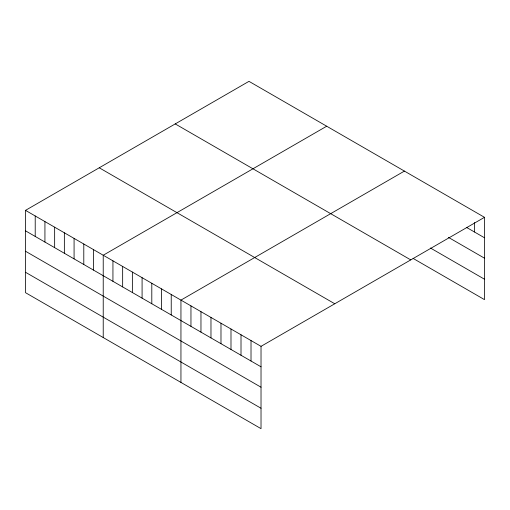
<?xml version="1.0" encoding="UTF-8"?>
<svg xmlns="http://www.w3.org/2000/svg" width="510" height="510" viewBox="0 0 510 510"><rect width="100%" height="100%" fill="white"/><g stroke="black" fill="none" stroke-linecap="round" stroke-linejoin="round"><path stroke-width="0.76" d="M25.5 210.362L261.024 346.341L261.024 428.655L25.5 292.676L25.5 210.362L248.976 81.345L484.5 217.324L484.5 299.638L413.1 258.411M326.7 126.212L103.224 255.236L103.224 337.55M404.424 171.086L180.948 300.109L180.948 382.423M261.024 346.341L484.5 217.324M466.484 227.383L484.5 237.787M448.462 237.392L484.5 258.194M430.446 248.019L484.5 279.225M175.23 123.917L410.754 259.896M99.246 167.79L334.77 303.769M25.5 230.832L261.024 366.811M25.5 251.239L261.024 387.217M25.5 272.27L261.024 408.249M474.491 222.564L474.491 232.005M251.016 340.565L251.016 361.029M241.007 334.783L241.007 355.253M230.992 329.007L230.992 349.471M220.983 323.225L220.983 343.695M210.974 317.449L210.974 337.913M200.965 311.667L200.965 332.131M190.957 305.892L190.957 326.355M171.233 294.499L171.233 314.97M161.517 288.889L161.517 309.36M151.802 283.286L151.802 303.75M142.086 277.676L142.086 298.14M132.37 272.066L132.37 292.53M122.655 266.456L122.655 286.92M112.939 260.846L112.939 281.31M93.508 249.626L93.508 270.096M83.793 244.022L83.793 264.486M74.078 238.412L74.078 258.876M64.362 232.802L64.362 253.266M54.646 227.192L54.646 247.656M44.931 221.582L44.931 242.046M35.215 215.972L35.215 236.442"/></g></svg>
